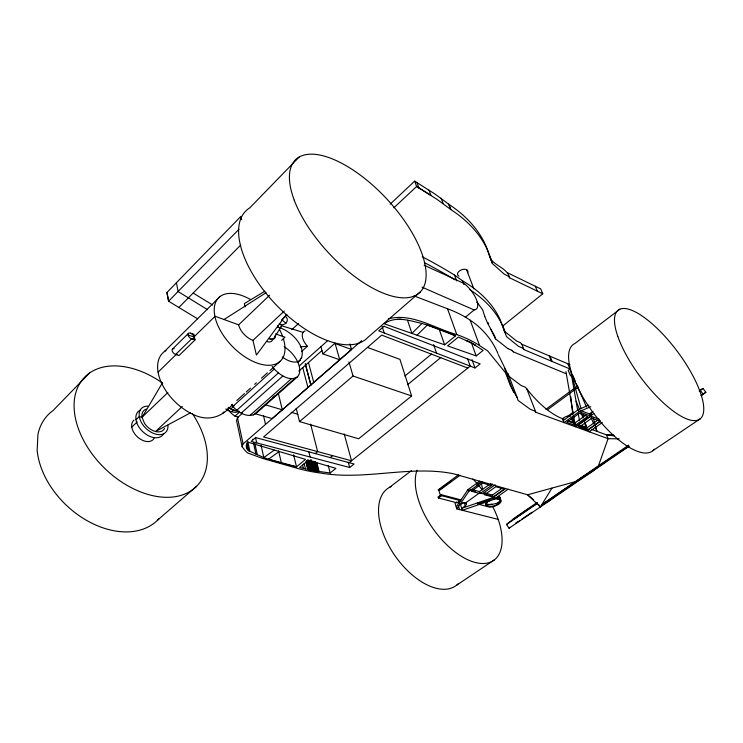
<?xml version="1.0" encoding="UTF-8"?>
<svg xmlns="http://www.w3.org/2000/svg" width="743" height="743" viewBox="0 0 743 743"><rect width="100%" height="100%" fill="white"/><g stroke="black" fill="none" stroke-linecap="round" stroke-linejoin="round"><path stroke-width="1.11" d="M297.72 362.547C311.076 351.067 292.027 331.034 279.805 327.914M242.562 413.145L237.481 417.668L236.543 420.575L242.125 446.766L244.902 450.332L247.391 452.858L262.604 458.44L295.212 467.719A175.589 96.934 -17.9 0 0 321.385 473.152C365.268 480.619 409.597 465.099 453.184 473.681L527.586 494.782L533.483 499.667M242.125 446.766L243.1 443.905L310.927 384.93L305.327 363.894M142.173 417.176L162.522 382.691M537.235 502.389L514.435 518.075L506.475 524.502L509.066 528.217L540.384 506.958L551.956 488.095M231.333 404.805C236.859 411.613 247.67 419.256 256.196 413.275L297.646 376.673C301.277 372.429 299.689 366.383 297.655 361.776A21.566 11.851 47.4 0 0 284.114 346.665M274.52 337.294L281.216 326.651M456.221 506.949L467.932 489.656L479.625 481.185M498.172 519.385L456.861 508.927L468.601 491.652L482.114 481.882M286.538 314.354L256.4 355.061L252.964 340.35A14.823 8.127 45.8 0 1 238.633 324.849L215.108 316.258L193.951 336.941L187.933 334.954M279.266 323.902C284.235 327.282 290.671 320.149 285.303 316.295M197.573 318.803L168.568 301.221L166.943 292.501L240.862 216.389L241.661 219.668M299.215 156.968L249.75 207.891A87.878 42.983 46.6 0 0 273.006 301.472A87.878 42.983 46.6 0 0 367.785 337.471L420.51 291.693M89.466 373.079L53.124 410.489A75.981 52.902 43.1 0 0 37.967 434.2L37.15 450.369A75.981 52.902 43.1 0 0 87.739 521.038A75.981 52.902 43.1 0 0 159.262 518.391M168.568 301.221L238.958 229.281M240.751 245.014L178.877 307.453M421.94 323.428C409.802 320.762 395.564 315.506 384.289 323.799L444.639 344.826L455.57 335.817A325.072 160.404 -12 0 0 428.516 325.453L421.94 323.428L411.891 333.412L407.526 320.27M164.398 351.56L220.253 296.364M417.046 335.214L427.309 325.072L455.57 335.817M172.636 348.931L188.546 333.282M158.073 372.169L176.537 354.123M195.028 339.95L179.063 355.516L175.664 354.448L191.629 338.836L195.028 339.95L193.904 334.276L189.753 332.994A3.715 2.155 44 0 0 189.112 337.053A3.715 2.155 44 0 0 194.025 338.093A3.715 2.155 44 0 0 190.514 333.152M135.988 419.721L139.275 416.563L142.052 417.287M238.633 324.849L269.607 295.25M131.771 427.114L137.204 421.922M164.547 428.451A13.811 8.935 44.2 0 1 155.473 431.516A13.811 8.935 44.2 0 1 144.486 423.287L142.015 417.241L167.825 392.583M390.14 204.167L414.659 181.116L435.11 194.127L448.902 204.353A208.346 127.49 -14 0 1 485.987 245.961L490.399 258.518C495.59 266.449 507.348 268.158 509.661 277.826L542.771 293.791L502.417 326.307M393.818 207.826L416.628 186.474L414.659 181.116M182.286 406.495L155.519 431.525L190.292 412.932M252.964 340.35L284.3 311.038M286.956 314.753L281.643 319.704L286.036 323.279M291.85 329.613L298.677 323.344M281.653 340.303L284.996 337.229L275.56 333.904M166.033 350.492A42.49 25.782 45 0 0 160.414 380.36A42.49 25.782 45 0 0 190.728 413.238C206.47 421.996 221.525 418.374 232.578 404.303M236.831 400.468L244.484 393.549M246.184 392.016L250.437 388.171M254.682 384.326L256.391 382.794M261.49 378.178L267.443 372.8M269.988 370.497L280.195 361.274M232.708 406.532L274.241 369.067C279.916 374.806 289.631 382.171 297.646 376.673M228.166 407.257L230.757 408.938L234.054 405.966M231.556 411.696L233.934 409.569M301.389 351.69L307.426 346.266A13.123 6.873 47.8 0 1 302.568 333.356L303.581 331.824A13.123 6.873 47.8 0 1 305.197 330.96M236.785 410.257L278.393 372.94M227.349 408.771A18.352 10.95 47 0 0 234.992 416.145L239.302 412.291M300.209 359.213L301.918 357.689M241.206 413.127L282.851 375.977M299.466 365.742L327.672 340.675M298.77 371.138L321.877 350.659M249.815 415.569L291.432 378.735M272.635 397.589L274.353 396.065M253.409 415.003L294.962 378.298M320.939 346.656L322.917 353.891L334.768 343.424L351.541 349.489L272.198 418.606L255.258 413.749M257.793 411.52L262.01 407.796M361.655 340.693L310.927 384.93M157.702 520.035L196.598 486.275M384.252 326.121L378.763 330.876L475.009 367.961L480.154 363.875L384.038 326.307M299.531 421.597L353.036 376.023L411.641 395.963L358.674 438.76L299.531 421.597L296.206 408.306M509.066 528.217L510.135 527.335M465.267 317.307L474.136 309.952A19.095 7.922 50 0 0 476.635 300.07A19.095 7.922 50 0 0 464.226 283.566L424.132 265.223M404.833 376.051L431.581 354.012M315.218 453.574L317.632 451.595L310.611 424.151M517.425 521.957L515.856 523.248L519.645 520.667M407.601 384.679L440.813 357.541M330.189 457.595L332.604 455.645M470.078 342.263L458.32 337.09L447.63 345.866L476.217 355.925L483.126 350.399L471.842 343.182M314.178 470.821L311.289 459.926L314.01 470.783L330.171 472.975L335.91 468.369L308.419 460.242L299.578 467.496L317.057 471.313L314.595 461.561M349.145 462.685L470.226 366.123L467.588 358.813M349.665 467.505L354.067 464.004L255.62 437.571L251.171 441.426L349.665 467.505L348.235 462.257M619.829 309.218L574.952 343.461A66.378 24.714 53.4 0 0 593.583 413.238A66.378 24.714 53.4 0 0 654.332 449.125M389.416 487.427L411.492 470.616M422.238 256.697L429.027 260.329A862.372 365.036 -4.4 0 1 454.475 275.059L462.369 280.696A215.73 120.357 -14.1 0 1 500.03 319.332L504.358 331.137L516.431 340.935L520.36 342.672L521.837 344.241L567.838 363.773L570.03 368.992L568.219 370.348L570.41 375.596L571.618 374.704M555.523 496.11L548.399 501.395L542.984 504.386M558.197 494.123L559.981 492.804M545.956 409.263L577.562 385.933M439.094 489.135L458.459 474.851M547.665 409.672L578.36 387.038M451.447 480.814L438.769 490.157L438.045 489.925L438.834 490.139M439.81 490.166L460.112 475.214M701.364 395.582L705.85 392.285L702.971 388.394L699.154 391.022M441.203 494.689L438.045 497.002L438.361 497.996L457.214 502.872L460.725 500.708L460.4 499.723L441.203 494.689L441.518 495.683L460.725 500.708M438.361 497.996L441.518 495.683M702.971 388.394L700.324 390.326L703.203 394.227M567.206 416.591L573.336 412.151M563.213 420.575L578.305 409.644L588.855 405.121M476.393 485.17L480.136 482.467M470.793 489.219L471.461 491.216L482.69 483.108L491.355 485.56L490.668 483.572M456.889 501.896L455.022 503.243L456.861 508.927M274.297 450.054L263.839 457.586L248.608 450.722L246.407 447.899L246.304 445.066L247.995 442.206L305.559 459.388L296.513 466.827L268.548 459.174L279.21 451.521M463.186 502.742L460.511 504.664L462.369 510.32L493.631 499.491L508.101 489.256M472.966 489.813L479.486 491.606L488.801 484.91M568.061 421.086L574.358 423.408L585.958 415.077M458.58 500.671L459.796 504.386A4.161 1.867 -18.1 0 1 465.452 503.011L479.625 492.85L494.021 496.779L494.699 498.729M490.38 485.133L492.172 483.851M593.007 411.446L589.533 413.944L590.379 415.959M471.461 491.216L480.154 493.584L491.355 485.56M575.184 425.423L587.694 416.451L579.336 413.275L566.779 422.34L575.184 425.423L574.358 423.408M575.333 426.733L593.889 413.452M465.452 503.011A4.161 1.867 -18.1 0 1 465.294 505.797L461.728 508.351L492.953 497.531L505.611 488.56M484.631 494.727L495.813 486.739L504.274 489.135L493.12 497.039L484.631 494.727L483.953 492.748L495.117 484.761M578.509 425.033L590.973 416.108L591.818 418.123L599.963 421.216L587.527 430.039L579.336 427.039L578.509 425.033L586.701 428.042L587.527 430.039M579.336 427.039L591.818 418.123M597.028 467.867L587.704 474.09M598.914 466.52L606.464 461.124M586.701 428.042L597.344 420.482M483.953 492.748L492.442 495.079L502.649 487.826M576.642 425.507L588.391 429.816L600.52 421.216M494.383 497.829L477.684 504.005L477.331 502.946M602.304 422.544L589.218 431.804L588.391 429.816M628.652 445.131L541.768 504.692L592.858 471.062L598.264 466.363L628.922 446.144M529.341 508.565L513.274 519.561L525.96 510.404L536.771 503.763M506.475 524.502L537.7 503.16M701.067 395.555L705.85 392.285M587.258 473.83L576.392 481.399L527.586 494.782L540.384 506.958L628.996 446.348M541.768 504.692L598.264 466.363L608.071 438.686L606.437 434.85L591.623 429.389M521.54 519.376L531.96 512.289M652.828 450.713L700.408 418.699M456.527 585.27L494.439 559.823M224.182 319.425L266.143 292.677M440.218 495.925L440.952 495.692M264.963 291.154L244.373 303.599L245.125 306.84M300.283 360.253C294.609 364.451 287.169 360.578 282.275 356.909M459.425 500.16L460.4 499.723A4.152 1.876 -18.1 0 1 461.44 499.407M388.32 318.84C412.021 312.636 434.683 328.527 456.806 334.61A168.856 88.974 -15.5 0 1 479.616 345.625L487.622 350.817L505.556 372.856L510.246 385.441L517.184 397.644L518.047 400.375L530.381 409.356L534.412 410.888L535.917 412.337L608.071 438.686L619.272 438.872M590.769 406.7L579.15 411.678L564.03 422.609L562.432 418.634L559.758 417.538A53.654 21.751 52.4 0 1 526.694 388.645L525.19 387.149L521.168 385.543L508.862 376.264L498.256 354.578M300.302 346.897L307.426 346.266M401.183 319.156L397.31 319.286M613.393 434.934L606.437 434.85L614.405 435.9M315.645 461.728L318.115 471.471L319.128 471.629L316.927 462.973M439.503 490.399L438.704 490.166L440.33 495.052M239.209 411.343L235.113 410.712L230.757 408.938M318.115 471.471L319.128 471.629M315.487 471.053L317.057 471.313M314.707 470.913L311.976 461.097M306.162 461.932L308.076 469.567L313.964 470.774L312.385 470.477L309.868 460.679M174.178 348.69L173.853 348.634A3.669 2.192 43.7 0 0 172.552 351.82A3.669 2.192 43.7 0 0 177.094 354.541M312.311 470.458L311.754 470.347L309.172 460.539M307.361 461.18L309.525 469.882L311.178 470.235L308.744 460.446M306.933 461.087L309.422 469.864L307.258 461.162M570.475 416.229L567.253 416.229A5.062 2.424 -21.4 0 0 562.265 419.321M308.076 469.567L308.865 469.743L306.627 461.013M486.925 504.274L488.857 504.757L486.916 504.246L487.733 506.642L477.684 504.005M252.462 439.262L253.391 439.503M475.371 491.69L467.932 489.656L468.601 491.652M500.485 499.352L498.544 498.822A7.653 3.39 -18.8 0 1 498.005 503.968A7.653 3.39 -18.8 0 1 487.687 506.485L489.628 506.995A7.941 3.52 -18.8 0 0 498.739 504.163A7.941 3.52 -18.8 0 0 500.485 499.352L499.695 497.104L497.764 496.575L498.599 498.971A7.653 3.39 -18.8 0 0 493.519 499.157M495.432 498.116L498.599 498.971M234.992 416.145L238.317 417.074M291.154 412.309L297.822 414.278M265.381 404.814L282.294 409.811L278.309 393.298M281.532 325.722L303.19 332.418M313.76 382.404L308.456 362.482M322.917 353.891L339.727 359.77L335.009 343.117M562.432 418.634L564.661 419.451M568.98 421.049L575.463 423.436M580.868 425.423L586.264 427.42L584.741 421.922M367.804 347.538L399.938 359.361L411.641 395.963M414.083 295.909L447.527 308.782A166.348 90.813 -15.4 0 1 470.189 320.196C482.263 328.025 492.488 340.257 497.912 353.51M467.793 368.054L381.716 335.121L263.579 436.968L351.55 460.771L344.185 433.884M580.348 410.424L591.651 414.761M503.475 328.239L506.494 336.616L518.568 346.349L522.496 348.068L523.982 349.628L570.03 368.992L581.082 408.743M507.813 348.578L511.862 350.325M513.302 351.848L566.027 373.692M570.41 375.596L572.537 376.478M567.838 363.773L569.955 364.664M422.033 287.16L474.136 309.952M468.824 341.65L466.344 340.498L473.932 344.325L471.87 343.192M469.604 342.031L471.461 342.978L470.3 342.374M507.636 272.83L540.709 288.897L542.771 293.791M428.98 190.087L430.977 195.409L416.628 186.474L437.116 199.43L450.936 209.619A209.034 127.09 -14 0 1 488.021 251.06L492.423 263.579L504.33 274.204L508.193 276.136L509.661 277.826M454.911 279.795L450.49 277.139A865.771 363.578 -4.5 0 0 424.327 262.576M166.943 292.501L168.67 301.259M193.115 293.03L212.721 305.02M207.501 309.636L178.134 291.581L176.444 282.851M418.207 187.422L418.913 187.895L416.934 182.537M507.887 348.606L495.535 338.864L490.575 328.926M511.788 350.287L513.367 351.876M462.369 280.696L463.883 284.55M272.114 366.401L274.241 369.067M478.269 303.803L476.95 302.076L482.644 309.85L484.817 316.49M538.777 504.673L540.384 506.958M487.492 323.066L494.68 336.022L495.609 338.892M488.457 323.381L488.225 322.926L488.643 323.929M572.769 375.336L575.509 381.679M576.429 383.787L586.478 407.053M591.047 417.622L593.787 423.965M595.162 427.132L596.991 431.367L595.412 425.804M599.963 421.216L599.118 419.219L579.15 411.678L578.305 409.644M591.168 412.774L592.022 414.789M535.304 286.278L537.365 291.182M576.076 401.164L579.549 409.532M581.286 413.721L583.023 417.91M585.196 423.139L586.506 426.278M484.742 316.462L487.575 323.103M550.024 356.203L552.188 361.488M549.244 355.878L551.408 361.172M571.934 418.588L573.234 421.783M571.339 418.355L573.094 422.609M489.488 255.443L491.513 260.524M490.807 259.53L492.423 263.579M521.837 344.241L523.982 349.628M526.694 388.645L535.917 412.337M448.902 204.353L450.936 209.619M448.707 204.223L450.732 209.48M441.082 198.186L443.097 203.471M507.961 373.478L517.184 397.644M504.367 367.841L513.617 392.137M466.558 269.635L473.885 288.888M454.475 275.059L456.611 280.826M470.189 320.196L479.616 345.625M280.965 324.18L281.244 324.942A4.941 2.628 46.5 0 1 277.418 326.892M471.192 342.226L476.217 355.925M471.981 359.631L475.009 367.961M447.527 308.782L456.806 334.61M439.002 328.703L444.639 344.826M497.986 503.977L497.68 503.085A7.644 3.399 -18.8 0 0 499.733 500.996M492.442 495.079L493.12 497.039M492.953 497.531L493.631 499.491M433.615 344.603L436.55 353.139M479.486 491.606L480.154 493.584M464.375 503.03L465.294 505.797M458.394 505.844L459.62 509.624M382.116 326.363L384.196 332.975M349.916 343.935L351.541 349.489M348.978 361.925L353.036 376.023M593.22 418.021L594.79 423.584M582.605 414.241L583.524 417.529M305.317 364.024L310.815 385.023M328.211 465.443L330.171 472.975M302.772 367.636L307.946 387.521M316.453 462.908L318.654 471.573M316.407 471.211L313.834 461.431L316.267 471.183M313.5 461.375L315.979 471.136M313.035 461.292L315.524 471.053M277.947 325.48L278.43 327.366M308.8 451.67L310.147 457.038M310.435 459.768L313.277 470.644M310.045 460.716L312.58 470.514M309.534 460.614L311.976 470.403M309.311 460.567L311.884 470.375M308.41 460.381L311.011 470.198M308.345 460.363L310.788 470.152M308.048 460.298L310.49 470.087M307.76 460.242L310.268 470.04M307.658 460.214L310.091 470.013M307.361 460.149L309.803 469.947M307.165 461.134L309.329 469.845M306.413 460.966L308.651 469.697M306.525 462.016L308.41 469.641M305.93 461.877L307.825 469.511M304.166 463.521L305.512 468.972M302.596 465.164L303.404 468.443M293.596 454.762L296.513 466.827A392.378 239.859 -23.7 0 1 269.625 459.527L263.839 457.586L261.072 445.261M278.56 450.88L281.411 463.056M263.505 415.625L265.52 424.411M255.462 437.339L256.697 442.893M254.84 443.543L257.329 454.8M253.456 442.874L255.936 454.149M247.735 441.333L249.954 451.521M246.89 442.791L248.608 450.722L247.113 449.116L246.407 445.846M237.481 417.668L243.1 443.905M481.585 484.334L482.727 489.981M584.917 423.194L585.716 427.754M571.692 376.144L577.645 410.182M578.24 413.563L579.419 420.324M565.962 371.621L573.234 413.693M573.624 415.969L574.998 423.928M570.735 396.539L572.788 414.64M573.048 416.907L573.81 423.696M272.458 340.053A9.631 5.238 46.4 0 1 266.941 341.557M275.402 336.077A9.65 5.22 46.4 0 1 269.598 339.096M491.959 504.051A7.644 3.399 -18.8 0 1 486.916 504.246M497.764 496.575A7.644 3.399 -18.8 0 1 499.472 497.764M499.695 497.104A7.932 3.529 -18.8 0 1 500.466 498.442M496.77 497.708A7.644 3.399 -18.8 0 1 499.315 498.404M167.927 425.191A17.043 11.024 44.2 0 1 156.262 434.284A17.043 11.024 44.2 0 1 139.758 418.643A17.043 11.024 44.2 0 1 147.811 406.133M223.903 411.901A42.49 25.782 45 0 1 222.38 413.526M283.389 338.734A44.227 24.268 45.8 0 1 256.363 362.788A44.227 24.268 45.8 0 1 214.328 312.58A44.227 24.268 45.8 0 1 250.586 299.55M279.284 329A44.227 24.268 45.8 0 1 282.739 336.755M238.345 411.771A18.12 10.82 46.5 0 1 225.751 408.994M274.771 335.985A8.266 4.477 46.4 0 1 269.793 338.567M487.733 506.642A7.653 3.39 -18.8 0 1 489.795 500.55M154.191 438.091A13.671 8.99 44 0 1 137.678 437.135A13.671 8.99 44 0 1 133.981 420.12M142.015 417.241A13.811 8.935 44.2 0 1 146.306 409.124M458.96 276.145A5.461 3.316 -21.1 0 1 458.542 271.799A5.461 3.316 -21.1 0 1 465.09 269.254A5.461 3.316 -21.1 0 1 467.756 272.718M469.892 289.705A216.464 119.855 -14.2 0 1 505.611 333.737M495.228 498.664A7.718 2.823 -11.2 0 1 500.132 500.002L499.844 501.506L497.68 503.085L490.371 504.841A7.718 2.823 -11.2 0 1 485.458 503.54M163.766 433.466A16.996 11.052 44.2 0 1 142.266 431.163A16.996 11.052 44.2 0 1 140.371 410.062M192.428 413.665A78.164 51.453 44 0 1 163.163 497.188A78.164 51.453 44 0 1 74.086 405.892A78.164 51.453 44 0 1 162.68 383.184M458.134 583.849A59.384 32.618 55.1 0 1 394.542 555.114A59.384 32.618 55.1 0 1 391.338 486.516M492.451 506.141A60.74 31.299 54.7 0 1 467.171 559.46A60.74 31.299 54.7 0 1 417.027 470.17M472.892 478.994A60.74 31.299 54.7 0 1 477.498 484.037M478.994 485.82A60.74 31.299 54.7 0 1 481.891 489.488M475.167 345.04L474.721 344.808L475.167 345.04M294.256 200.201A90.887 39.685 47.1 0 0 411.381 296.996A90.887 39.685 47.1 0 0 367.599 180.809A90.887 39.685 47.1 0 0 294.256 200.201M617.814 336.421A68.087 22.448 53.1 0 0 694.473 420.631A68.087 22.448 53.1 0 0 665.143 336.625A68.087 22.448 53.1 0 0 617.814 336.421"/></g></svg>
